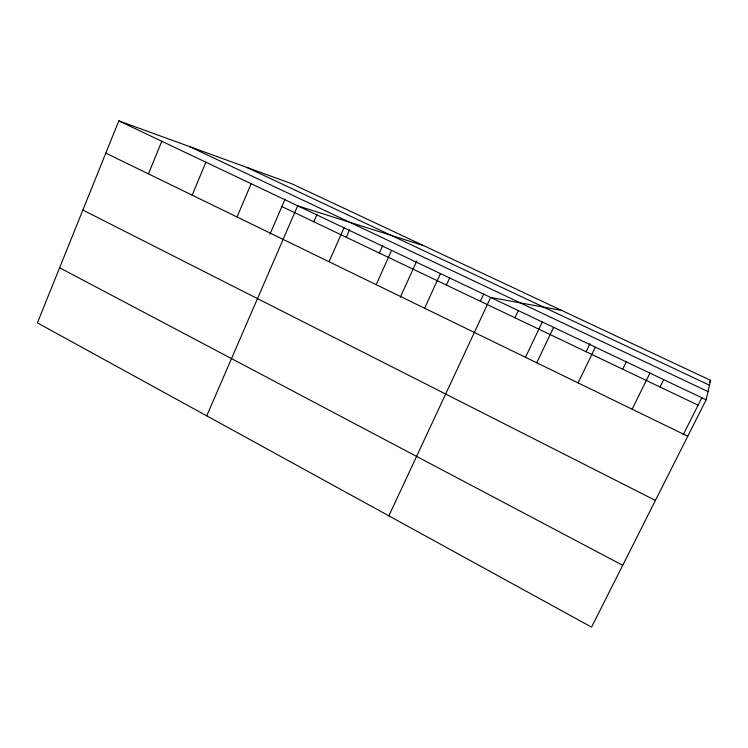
<?xml version="1.0" encoding="UTF-8"?>
<svg xmlns="http://www.w3.org/2000/svg" width="748" height="748" viewBox="0 0 748 748"><rect width="100%" height="100%" fill="white"/><g stroke="black" fill="none" stroke-linecap="round" stroke-linejoin="round"><path stroke-width="1.12" d="M706.14 399.787L710.6 380.339L291.701 183.709L118.81 120.867L37.4 322.874L591.556 627.133L706.14 399.787L118.81 120.867M148.422 173.873L161.783 141.279M192.152 195.144L205.896 162.222M237.032 216.976L251.169 183.728M269.972 234.161L284.997 199.267M206.728 415.841L297.657 205.803L423.695 245.671M313.767 221.754L316.965 214.442M329.036 261.735L343.996 227.803M346.259 237.256L349.512 229.898M379.348 253.048L382.667 245.634M376.188 284.679L391.569 250.402M400.358 297.171L416.767 260.977M424.612 308.232L440.441 273.609M446.397 285.044L449.698 277.854M480.347 301.257L483.722 294.011M388.885 515.849L490.66 297.452L561.701 310.448M514.942 317.76L518.373 310.467M525.489 357.31L542.272 321.967M536.774 362.696L553.688 327.231M586.105 351.719L590.022 343.622M578.054 382.883L595.352 347.175M622.719 369.194L626.216 362.051M632.125 409.184L649.947 373.102M660.045 387.006L663.616 379.816M683.195 434.794L701.746 397.927M709.562 382.406L710.6 380.339M246.793 167.393L709.487 385.201M189.478 146.552L708.019 391.597M281.874 206.532L698.099 405.173M105.805 153.134L687.758 436.252M82.869 210.048L655.416 500.431M59.616 267.756L622.71 565.32"/></g></svg>
